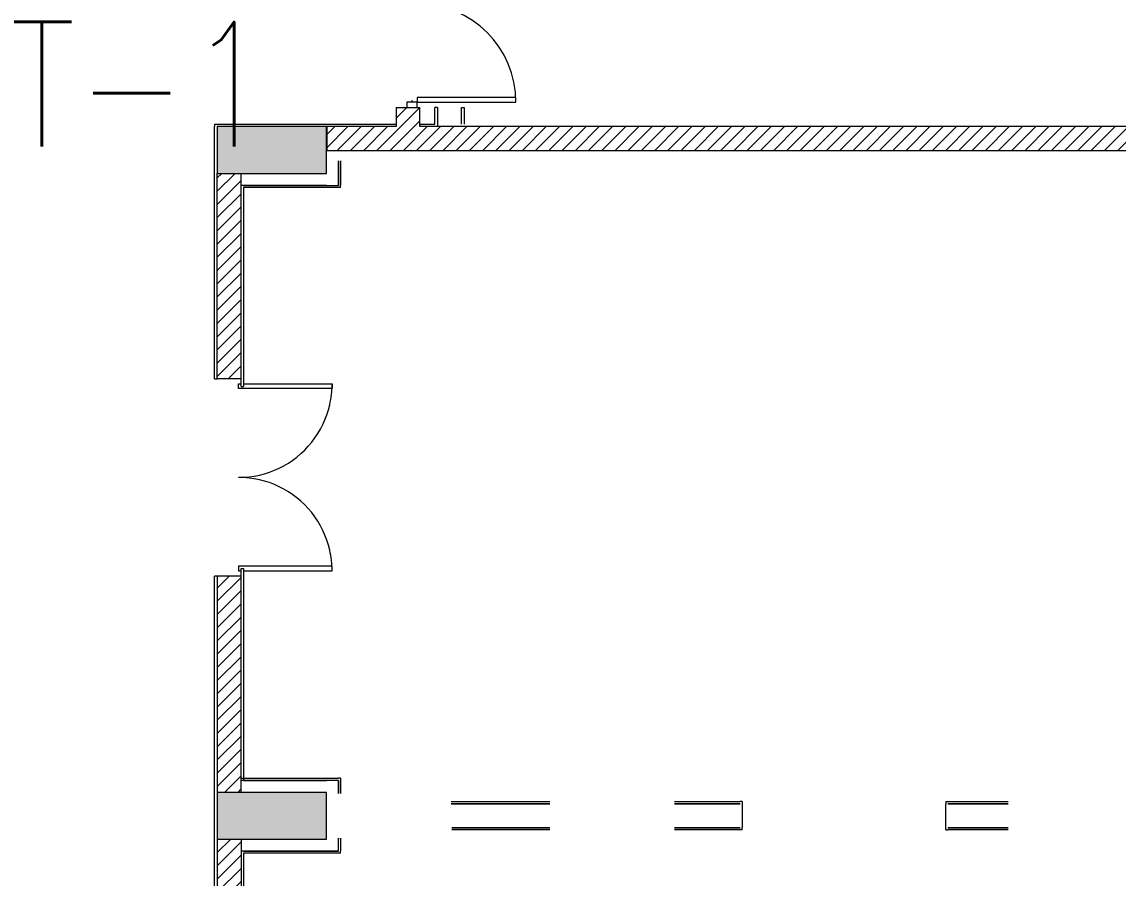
# Model space of a CAD drawing. Header units: millimetres. Extents: x -106145 to 154907, y -84585 to 152038.
# Drawn here: x 105049 to 115597, y 114575 to 122813 of the extents above; entities that cross this region are included whole.
import ezdxf

# ---------------------------------------------------------------- set-up
doc = ezdxf.new("R2010")
doc.units = ezdxf.units.MM
for name, color, linetype, lineweight in [('A-ANNO-DIMS', 7, 'Continuous', 9), ('A-ANNO-DIMS-300', 7, 'Continuous', 9), ('A-DOOR', 7, 'Continuous', 5), ('A-DOOR-FRAM', 7, 'Continuous', 9), ('A-WALL', 7, 'Continuous', 5), ('A-WALL-PATT', 7, 'Continuous', 5), ('S-COLS', 7, 'Continuous', 5)]:
    doc.layers.add(name, color=color, linetype=linetype, lineweight=lineweight)
doc.styles.add('RomanS', font='romans__.ttf', dxfattribs={"width": 0.8, "height": 1200})
doc.dimstyles.new('Diagonal_-_4_mm_RomanS_1', dxfattribs={"dimscale": 304.8, "dimtxt": 1219.023462, "dimasz": 1.476378, "dimexe": 0.984252, "dimexo": 0.0625, "dimgap": 0.19685, "dimtad": 1, "dimdec": 0, "dimzin": 0, "dimdsep": 46, "dimtxsty": 'RomanS', "dimblk1": 'OBLIQUE', "dimblk2": 'OBLIQUE', "dimsah": 1, "dimcen": 0.09, "dimdle": 2.362205, "dimazin": 0, "dimtfac": 1, "dimtdec": 4, "dimtix": 1, "dimtmove": 1, "dimatfit": 3, "dimfxl": 2.362205, "dimfxlon": 1, "dimtvp": 1, "dimtolj": 1, "dimtzin": 0, "dimarcsym": 2})
pattern_1 = [(45, (0, 0), (-63.63961, 63.63961), [])]

# ---------------------------------------------------------------- blocks, each defined once
blk = doc.blocks.new('M_Concrete-Rectangular-Column - 1050 x 450-2804439-Site Plan -MAIN')
at = {"layer": 'S-COLS', "true_color": 0xd4d4d4}
blk.add_hatch(color=254, dxfattribs=at).paths.add_polyline_path([(525, -225), (525, 225), (-525, 225), (-525, -225)], flags=0)
at = {"layer": 'S-COLS', "color": 254, "true_color": 0xdddddd}
for p, q in [((525, 225), (-525, 225)), ((-525, 225), (-525, -225)), ((525, -225), (525, 225)), ((-525, -225), (525, -225))]:
    blk.add_line(p, q, dxfattribs=at)
blk = doc.blocks.new('M_Double Door-Small Slit Vision Panel_Type B_No kick plate - 1_8M_TYPE B-15700954-Site Plan -MAIN')
at = {"layer": 'A-DOOR', "color": 254, "lineweight": 9, "true_color": 0xdddddd}
for p, q in [((-855, -40.0875), (-900, -40.0875)), ((-900, -40.0875), (-900, -65.0875)), ((-900, -86.0875), (-900, -940.0875)), ((-855, -940.0875), (-855, -40.0875)), ((855, -40.0875), (900, -40.0875)), ((855, -940.0875), (855, -40.0875)), ((900, -40.0875), (900, -65.3618)), ((900, -86.0875), (900, -940.0875)), ((-900, -940.0875), (-855, -940.0875)), ((900, -940.0875), (855, -940.0875))]:
    blk.add_line(p, q, dxfattribs=at)
at = {"layer": 'A-DOOR', "color": 254, "true_color": 0xdddddd}
for centre, start, end in [((-900, -40.0875), 334.28571429, 360), ((900, -40.0875), 180, 205.71428571), ((-900, -40.0875), 308.57142857, 334.28571429), ((900, -40.0875), 205.71428571, 231.42857143), ((-900, -40.0875), 282.85714286, 308.57142857), ((900, -40.0875), 231.42857143, 257.14285714), ((-900, -40.0875), 270, 282.85714286), ((900, -40.0875), 257.14285714, 270)]:
    blk.add_arc(centre, 900, start, end, dxfattribs=at)
blk = doc.blocks.new('M_Door-Passage-Double-Flush - BFWD1 2_0-V17-Site Plan -MAIN')
at = {"layer": 'A-DOOR', "color": 254, "lineweight": 9, "true_color": 0xdddddd}
for p, q in [((-950, 776), (-950, 1046)), ((-950, 1046), (-905, 1046)), ((-905, 1046), (-905, 776)), ((950, 1046), (905, 1046)), ((905, 1046), (905, 96)), ((950, 96), (950, 1046)), ((-950, 96), (-950, 731)), ((-905, 731), (-905, 96)), ((-905, 96), (-950, 96)), ((905, 96), (950, 96))]:
    blk.add_line(p, q, dxfattribs=at)
at = {"layer": 'A-DOOR', "color": 254, "true_color": 0xdddddd}
for centre, start, end in [((-950, 96), 0, 90), ((950, 96), 90, 180)]:
    blk.add_arc(centre, 950, start, end, dxfattribs=at)
at = {"layer": 'A-DOOR-FRAM', "color": 254, "true_color": 0xdddddd}
for p, q in [((-950, 96), (-1000, 96)), ((-1000, 96), (-1000, -4)), ((-950, 47), (-950, 96)), ((-934, 47), (-950, 47)), ((-950, -4), (-950, 46)), ((-950, 46), (-934, 46)), ((-934, 46), (-934, 47)), ((950, 47), (934, 47)), ((934, 47), (934, 46)), ((934, 46), (950, 46)), ((950, 96), (950, 47)), ((1000, 96), (950, 96)), ((950, 46), (950, -4)), ((1000, -4), (1000, 96)), ((-1000, -4), (-950, -4)), ((950, -4), (1000, -4))]:
    blk.add_line(p, q, dxfattribs=at)
blk = doc.blocks.new('MM-HOSPITAL BLOCK-C_2022_11_01_Facade reworking_rvt-1-Site Plan -MAIN')
at = {"layer": 'A-WALL-PATT', "true_color": 0xaaaaaa}
h = blk.add_hatch(dxfattribs=at)
h.set_pattern_fill('FP_10', color=253, style=0, pattern_type=2)
h.set_pattern_definition(pattern_1)
h.paths.add_polyline_path([(108649, 121805), (108879, 121805), (108879, 121990), (108649, 121990), (108649, 121883)], flags=0)
h.paths.add_polyline_path([(108879, 123990), (108879, 125010), (108649, 125010), (108649, 123990), (108854, 123990)], flags=0)
h = blk.add_hatch(dxfattribs=at)
h.set_pattern_fill('FP_10', color=253, style=0, pattern_type=2)
h.set_pattern_definition(pattern_1)
h.paths.add_polyline_path([(118479, 121575), (120339, 121575), (120339, 121805), (107982, 121805), (107982, 121575), (116379, 121575)], flags=0)
h = blk.add_hatch(dxfattribs=at)
h.set_pattern_fill('FP_10', color=253, style=0, pattern_type=2)
h.set_pattern_definition(pattern_1)
h.paths.add_polyline_path([(107159, 115400), (107159, 117480), (106929, 117480), (106929, 115400)], flags=0)
h.paths.add_polyline_path([(107159, 119380), (107159, 121355), (106929, 121355), (106929, 119380)], flags=0)
h = blk.add_hatch(dxfattribs=at)
h.set_pattern_fill('FP_10', color=253, style=0, pattern_type=2)
h.set_pattern_definition(pattern_1)
h.paths.add_polyline_path([(107159, 108900), (107159, 114950), (106929, 114950), (106929, 108900)], flags=0)
at = {"layer": 'A-WALL', "color": 254, "lineweight": 18, "true_color": 0xdddddd}
for p, q in [((108649, 121990), (108649, 121805)), ((108649, 121990), (108754, 121990)), ((108854, 121990), (108879, 121990)), ((108879, 121805), (108879, 121990)), ((108649, 121805), (107982, 121805)), ((115929, 121805), (108879, 121805)), ((106929, 119380), (106929, 121355)), ((107159, 119380), (106929, 119380)), ((106929, 117480), (106929, 115400)), ((107159, 117480), (106929, 117480)), ((106929, 114950), (106929, 108900))]:
    blk.add_line(p, q, dxfattribs=at)
at = {"layer": 'A-WALL', "color": 254, "true_color": 0xdddddd}
for p, q in [((109024, 121830), (109024, 121990)), ((109049, 121990), (109024, 121990)), ((109049, 121990), (109049, 121805)), ((109279, 121830), (109279, 121990)), ((109279, 121990), (109304, 121990)), ((109304, 121990), (109304, 121830)), ((106904, 121830), (108649, 121830)), ((106904, 121830), (106904, 121805)), ((108879, 121830), (109024, 121830)), ((106904, 119380), (106904, 121805)), ((107982, 121805), (107982, 121575)), ((107982, 121575), (120339, 121575)), ((108094, 121475), (108094, 121240)), ((108094, 121240), (108094, 121475)), ((108115, 121475), (108115, 121240)), ((107159, 119380), (107159, 121355)), ((107180, 121240), (107159, 121240)), ((107979, 121240), (107162, 121240)), ((107180, 121240), (108094, 121240)), ((107180, 121219), (107180, 119305)), ((108115, 121219), (107180, 121219)), ((107979, 121240), (108094, 121240)), ((108115, 121219), (108115, 121240)), ((106904, 119380), (106929, 119380)), ((107159, 119305), (107159, 119380)), ((107159, 119305), (107180, 119305)), ((107159, 117480), (107159, 117555)), ((107159, 117555), (107180, 117555)), ((107180, 117555), (107180, 115515)), ((106904, 107015), (106904, 117480)), ((106929, 117480), (106904, 117480)), ((107159, 115403), (107159, 117480)), ((107159, 115536), (108094, 115536)), ((108094, 115515), (107159, 115515)), ((107180, 115515), (107979, 115515)), ((108094, 115515), (107979, 115515)), ((108115, 115536), (108094, 115536)), ((108094, 115515), (108094, 115390)), ((108094, 115390), (108094, 115515)), ((108115, 115536), (108115, 115390)), ((107159, 115400), (107159, 115403)), ((109180, 115311), (110128, 115311)), ((109180, 115290), (110128, 115290)), ((110128, 115290), (109180, 115290)), ((111330, 115311), (111959, 115311)), ((111330, 115290), (111959, 115290)), ((111959, 115290), (111330, 115290)), ((111980, 115311), (111959, 115311)), ((111980, 115311), (111980, 115060)), ((113938, 115311), (114538, 115311)), ((113938, 115311), (113938, 115290)), ((113938, 115039), (113938, 115290)), ((113959, 115290), (114538, 115290)), ((114538, 115290), (113959, 115290)), ((110128, 115060), (109185, 115060)), ((109185, 115060), (110128, 115060)), ((110128, 115039), (109185, 115039)), ((111959, 115060), (111330, 115060)), ((111330, 115060), (111959, 115060)), ((111980, 115039), (111330, 115039)), ((111980, 115039), (111980, 115060)), ((113938, 115039), (113959, 115039)), ((114538, 115060), (113959, 115060)), ((113959, 115060), (114538, 115060)), ((114538, 115039), (113959, 115039)), ((107159, 114950), (107159, 111468)), ((108094, 114960), (108094, 114950)), ((108094, 114835), (108094, 114960)), ((108094, 114835), (108094, 114950)), ((108115, 114960), (108115, 114835)), ((107180, 114835), (107159, 114835)), ((108094, 114835), (107162, 114835)), ((107180, 114835), (108094, 114835)), ((107180, 114814), (107180, 111465)), ((108115, 114814), (107180, 114814)), ((108115, 114814), (108115, 114835))]:
    blk.add_line(p, q, dxfattribs=at)
at = {"color": 253, "lineweight": 5, "true_color": 0xaaaaaa}
for name, p, rotation in [('M_Door-Passage-Double-Flush - BFWD1 2_0-V17-Site Plan -MAIN', (108757, 122990), 270), ('M_Double Door-Small Slit Vision Panel_Type B_No kick plate - 1_8M_TYPE B-15700954-Site Plan -MAIN', (107094, 118430), 89.99999999999984)]:
    blk.add_blockref(name, p, dxfattribs=dict(at, rotation=rotation))
for p in [(107454, 121580), (107454, 115175)]:
    blk.add_blockref('M_Concrete-Rectangular-Column - 1050 x 450-2804439-Site Plan -MAIN', p, dxfattribs=at)
blk = doc.blocks.new('DIMBLOCK12-Site Plan -MAIN')
at = {"layer": 'A-ANNO-DIMS-300', "transparency": 16777216}
for p, q in [((83439, 127001), (83439, 125981)), ((83439, 126281), (83439, 127001)), ((89389, 127001), (89389, 125981)), ((89389, 126281), (89389, 127001)), ((82719, 126281), (90109, 126281))]:
    blk.add_line(p, q, dxfattribs=at)
at = {"layer": 'A-ANNO-DIMS-300', "lineweight": 35, "transparency": 16777216}
for p, q in [((83439, 126281), (83664, 126506)), ((89389, 126281), (89614, 126506)), ((83439, 126281), (83214, 126056)), ((89389, 126281), (89164, 126056))]:
    blk.add_line(p, q, dxfattribs=at)
at = {"layer": 'A-ANNO-DIMS-300', "transparency": 16777216}
blk.add_ellipse((98953, 126281), major_axis=(12539, 0), ratio=0.248375, start_param=3.141593, end_param=4.712389, dxfattribs=at)
at = {"layer": 'A-ANNO-DIMS-300', "color": 0, "transparency": 16777216, "char_height": 1200, "attachment_point": 1, "line_spacing_factor": 0.983083, "style": 'RomanS'}
for s, insert, width in [('5950', (98953, 124780), 4341.3), ('FROM FACE OF COL. T-1', (91128, 122813), 23122.12)]:
    blk.add_mtext(s, dxfattribs=dict(at, insert=insert, width=width))
blk = doc.blocks.new('_Oblique')
at = {"color": 0, "linetype": 'ByBlock', "lineweight": -2}
blk.add_line((-0.5, -0.5), (0.5, 0.5), dxfattribs=at)

msp = doc.modelspace()

# ---------------------------------------------------------------- block references
at = {"lineweight": 5}
msp.add_blockref('MM-HOSPITAL BLOCK-C_2022_11_01_Facade reworking_rvt-1-Site Plan -MAIN', (0, 0), dxfattribs=at)

# ---------------------------------------------------------------- dimensions: what is measured, and where the dimension line sits
at = {"layer": 'A-ANNO-DIMS'}
dim = msp.add_linear_dim(base=(89388.75, 126281.22), p1=(83438.75, 127001.22), p2=(89388.75, 127001.22), text='<>\\XFROM FACE OF COL. T-1', dimstyle='Diagonal_-_4_mm_RomanS_1', override={"dimpost": '<>', "dimfxl": 5950}, dxfattribs=at)
dim.commit()
dim.dimension.update_dxf_attribs({"geometry": 'DIMBLOCK12-Site Plan -MAIN', "text_midpoint": (98953.07, 123179.66), "dimtype": 160})

doc.saveas('drawing.dxf')
